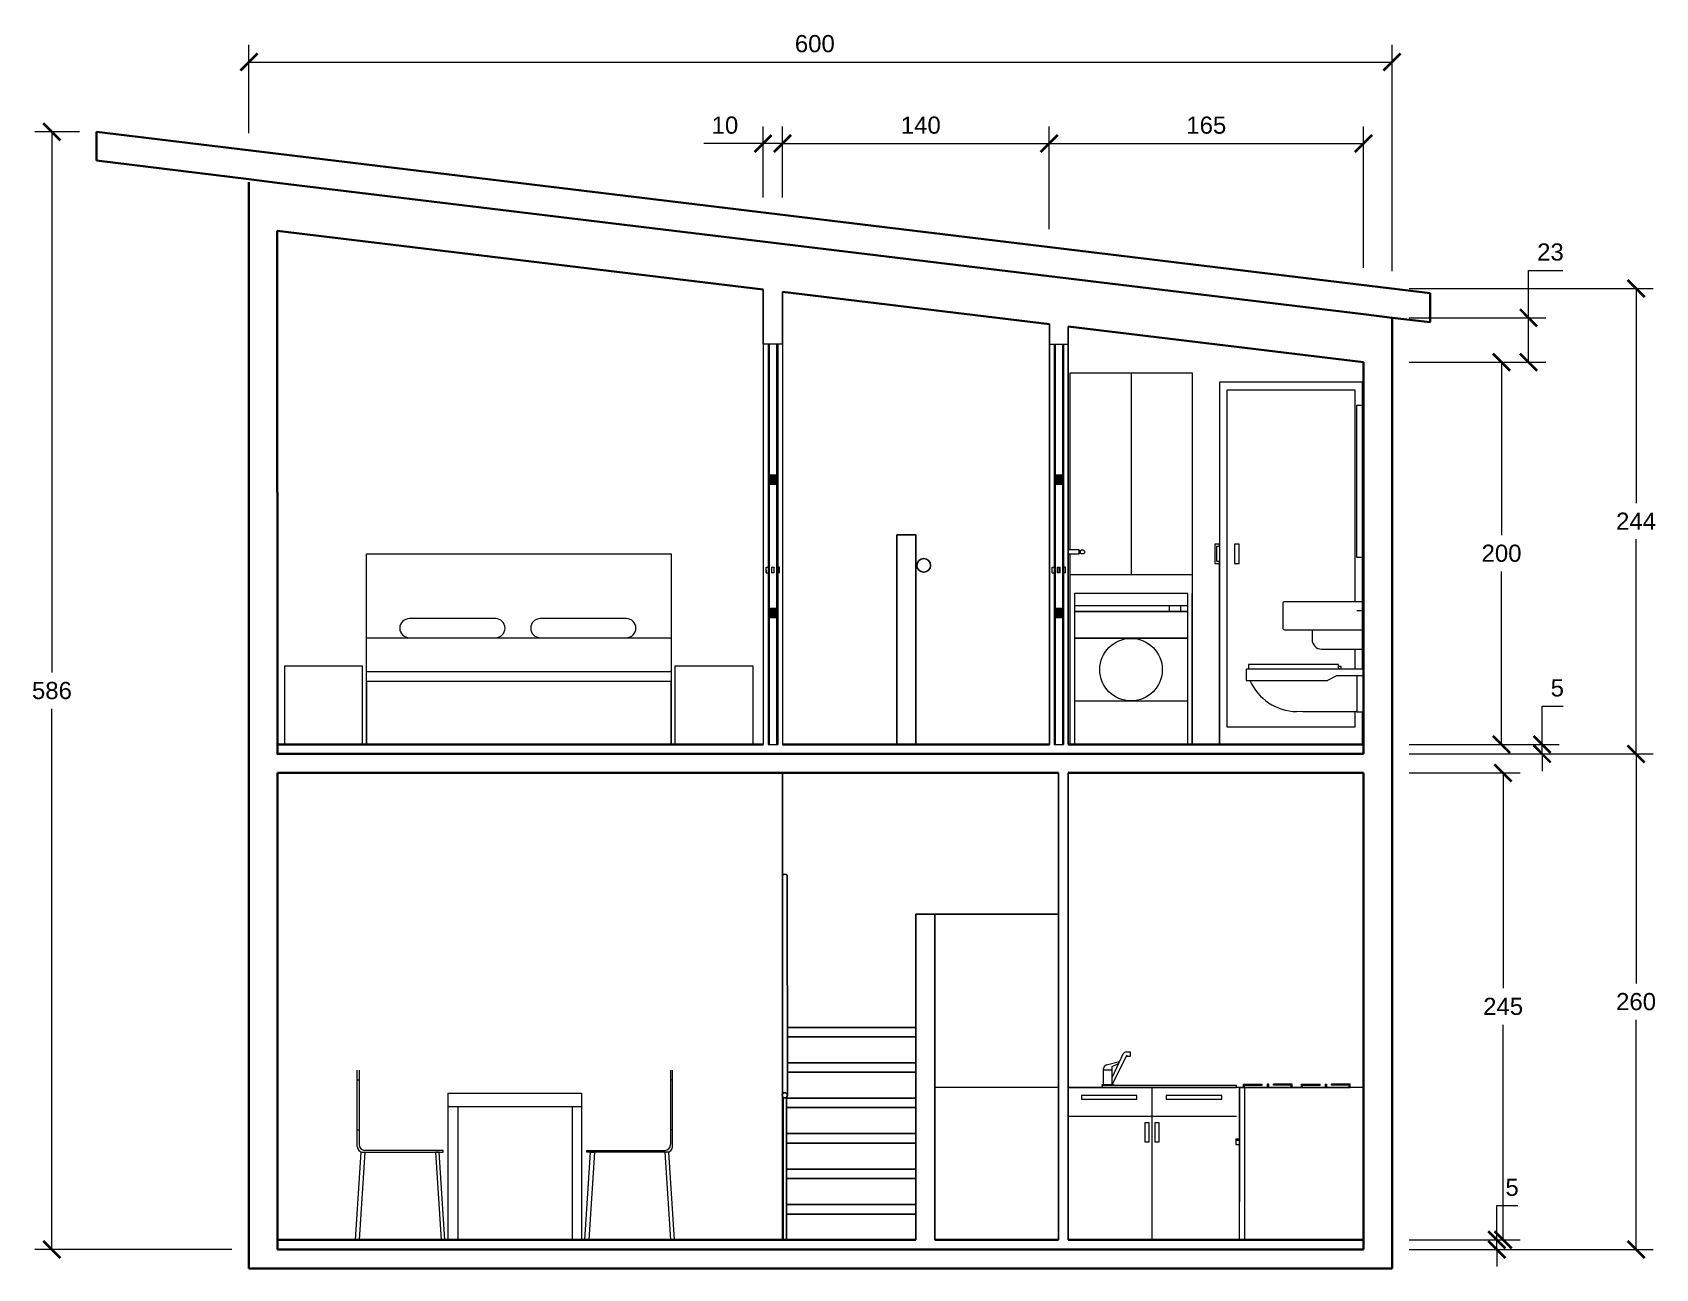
# Model space of a CAD drawing. Header units: millimetres. Extents: x 2644 to 3496, y 1330 to 1978.
import ezdxf

# ---------------------------------------------------------------- set-up
doc = ezdxf.new("R2010")
doc.units = ezdxf.units.MM
for name, color, linetype, lineweight in [('A-DOOR-FULL', 1, 'Continuous', 18), ('A-FLOR-LEVL', 3, 'Continuous', 35), ('A-FLOR-STRS', 1, 'Continuous', 25), ('A-FURN', 2, 'Continuous', 18), ('A-WALL-FULL', 3, 'Continuous', 35), ('A-WALL-FULL-EXTR', 3, 'Continuous', 35), ('A-WALL-FULL-INTR', 1, 'Continuous', 25), ('QUOTE', 5, 'Continuous', 13)]:
    doc.layers.add(name, color=color, linetype=linetype, lineweight=lineweight)
doc.styles.get("Standard").update_dxf_attribs({"font": 'arial.ttf'})
doc.dimstyles.new('ISO-25', dxfattribs={"dimtxt": 2.5, "dimasz": 2.5, "dimexe": 1.25, "dimexo": 0.625, "dimtad": 1, "dimtxsty": 'Standard', "dimcen": 2.5, "dimadec": 0, "dimazin": 0, "dimtfac": 1, "dimtmove": 0, "dimatfit": 3, "dimfxl": 1, "dimarcsym": 0})

# ---------------------------------------------------------------- blocks, each defined once
blk = doc.blocks.new('_ArchTick')
at = {"color": 0, "linetype": 'ByBlock', "const_width": 0.15}
blk.add_lwpolyline([(-0.5, -0.5), (0.5, 0.5)], dxfattribs=at)
blk = doc.blocks.new('*D2')
at = {"layer": 'Defpoints', "color": 0, "transparency": 16777216}
for p in [(3357.68, 1962.61), (2757.68, 1916.32), (3357.68, 1843.8)]:
    blk.add_point(p, dxfattribs=at)
at = {"layer": 'QUOTE', "color": 0, "transparency": 16777216}
for p, q in [((2757.68, 1925.32), (2757.68, 1971.61)), ((3357.68, 1852.8), (3357.68, 1971.61)), ((2757.68, 1962.61), (3357.68, 1962.61))]:
    blk.add_line(p, q, dxfattribs=at)
at = {"layer": 'QUOTE', "color": 0, "transparency": 16777216, "xscale": 9, "yscale": 9, "zscale": 9, "rotation": 180}
blk.add_blockref('_ArchTick', (2757.68, 1962.61), dxfattribs=at)
at = {"layer": 'QUOTE', "color": 0, "transparency": 16777216, "xscale": 9, "yscale": 9, "zscale": 9}
blk.add_blockref('_ArchTick', (3357.68, 1962.61), dxfattribs=at)
at = {"layer": 'QUOTE', "color": 0, "transparency": 16777216, "insert": (3054.71, 1972.2), "char_height": 9, "attachment_point": 5}
blk.add_mtext('600', dxfattribs=at)
blk = doc.blocks.new('*D3')
at = {"layer": 'Defpoints', "color": 0, "transparency": 16777216}
for p in [(3177.68, 1919.84), (3177.68, 1899.57), (3037.68, 1882.48)]:
    blk.add_point(p, dxfattribs=at)
at = {"layer": 'QUOTE', "color": 0, "transparency": 16777216}
for p, q in [((3037.68, 1891.48), (3037.68, 1928.84)), ((3177.68, 1908.57), (3177.68, 1928.84)), ((3037.68, 1919.84), (3177.68, 1919.84))]:
    blk.add_line(p, q, dxfattribs=at)
at = {"layer": 'QUOTE', "color": 0, "transparency": 16777216, "xscale": 9, "yscale": 9, "zscale": 9, "rotation": 180}
blk.add_blockref('_ArchTick', (3037.68, 1919.84), dxfattribs=at)
at = {"layer": 'QUOTE', "color": 0, "transparency": 16777216, "xscale": 9, "yscale": 9, "zscale": 9}
blk.add_blockref('_ArchTick', (3177.68, 1919.84), dxfattribs=at)
at = {"layer": 'QUOTE', "color": 0, "transparency": 16777216, "insert": (3110.33, 1929.43), "char_height": 9, "attachment_point": 5}
blk.add_mtext('140', dxfattribs=at)
blk = doc.blocks.new('*D4')
at = {"layer": 'Defpoints', "color": 0, "transparency": 16777216}
for p in [(3342.68, 1919.84), (3177.68, 1865.9), (3342.68, 1845.61)]:
    blk.add_point(p, dxfattribs=at)
at = {"layer": 'QUOTE', "color": 0, "transparency": 16777216}
for p, q in [((3177.68, 1874.9), (3177.68, 1928.84)), ((3342.68, 1854.61), (3342.68, 1928.84)), ((3177.68, 1919.84), (3342.68, 1919.84))]:
    blk.add_line(p, q, dxfattribs=at)
at = {"layer": 'QUOTE', "color": 0, "transparency": 16777216, "xscale": 9, "yscale": 9, "zscale": 9, "rotation": 180}
blk.add_blockref('_ArchTick', (3177.68, 1919.84), dxfattribs=at)
at = {"layer": 'QUOTE', "color": 0, "transparency": 16777216, "xscale": 9, "yscale": 9, "zscale": 9}
blk.add_blockref('_ArchTick', (3342.68, 1919.84), dxfattribs=at)
at = {"layer": 'QUOTE', "color": 0, "transparency": 16777216, "insert": (3260.18, 1929.43), "char_height": 9, "attachment_point": 5}
blk.add_mtext('165', dxfattribs=at)
blk = doc.blocks.new('*D11')
at = {"layer": 'Defpoints', "color": 0, "transparency": 16777216}
for p in [(3357.68, 1344.57), (3357.68, 1339.57), (3412.72, 1344.57)]:
    blk.add_point(p, dxfattribs=at)
at = {"layer": 'QUOTE', "color": 0, "transparency": 16777216}
for p, q in [((3412.72, 1344.57), (3412.72, 1362.57)), ((3412.72, 1362.57), (3423.69, 1362.57)), ((3366.68, 1344.57), (3421.72, 1344.57)), ((3366.68, 1339.57), (3421.72, 1339.57)), ((3412.72, 1339.57), (3412.72, 1344.57)), ((3412.72, 1339.57), (3412.72, 1330.57))]:
    blk.add_line(p, q, dxfattribs=at)
at = {"layer": 'QUOTE', "color": 0, "transparency": 16777216, "xscale": 9, "yscale": 9, "zscale": 9}
for p, rotation in [((3412.72, 1344.57), 270), ((3412.72, 1339.57), 90)]:
    blk.add_blockref('_ArchTick', p, dxfattribs=dict(at, rotation=rotation))
at = {"layer": 'QUOTE', "color": 0, "transparency": 16777216, "insert": (3420.7, 1372.14), "char_height": 9, "attachment_point": 5}
blk.add_mtext('5', dxfattribs=at)
blk = doc.blocks.new('*D12')
at = {"layer": 'Defpoints', "color": 0, "transparency": 16777216}
for p in [(3357.68, 1589.57), (3416, 1589.57), (3357.68, 1344.57)]:
    blk.add_point(p, dxfattribs=at)
at = {"layer": 'QUOTE', "color": 0, "transparency": 16777216}
for p, q in [((3366.68, 1589.57), (3425, 1589.57)), ((3416, 1589.57), (3416, 1476.66)), ((3416, 1344.57), (3416, 1457.47)), ((3366.68, 1344.57), (3425, 1344.57))]:
    blk.add_line(p, q, dxfattribs=at)
at = {"layer": 'QUOTE', "color": 0, "transparency": 16777216, "xscale": 9, "yscale": 9, "zscale": 9}
for p, rotation in [((3416, 1589.57), 90), ((3416, 1344.57), 270)]:
    blk.add_blockref('_ArchTick', p, dxfattribs=dict(at, rotation=rotation))
at = {"layer": 'QUOTE', "color": 0, "transparency": 16777216, "insert": (3416, 1467.07), "char_height": 9, "attachment_point": 5}
blk.add_mtext('245', dxfattribs=at)
blk = doc.blocks.new('*D13')
at = {"layer": 'Defpoints', "color": 0, "transparency": 16777216}
for p in [(3357.68, 1604.57), (3436.46, 1604.57), (3357.68, 1599.57)]:
    blk.add_point(p, dxfattribs=at)
at = {"layer": 'QUOTE', "color": 0, "transparency": 16777216}
for p, q in [((3436.46, 1604.57), (3436.46, 1624.59)), ((3436.46, 1624.59), (3447.43, 1624.59)), ((3366.68, 1604.57), (3445.46, 1604.57)), ((3436.46, 1599.57), (3436.46, 1604.57)), ((3366.68, 1599.57), (3445.46, 1599.57)), ((3436.46, 1599.57), (3436.46, 1590.57))]:
    blk.add_line(p, q, dxfattribs=at)
at = {"layer": 'QUOTE', "color": 0, "transparency": 16777216, "xscale": 9, "yscale": 9, "zscale": 9}
for p, rotation in [((3436.46, 1604.57), 270), ((3436.46, 1599.57), 90)]:
    blk.add_blockref('_ArchTick', p, dxfattribs=dict(at, rotation=rotation))
at = {"layer": 'QUOTE', "color": 0, "transparency": 16777216, "insert": (3444.44, 1634.17), "char_height": 9, "attachment_point": 5}
blk.add_mtext('5', dxfattribs=at)
blk = doc.blocks.new('*D14')
at = {"layer": 'Defpoints', "color": 0, "transparency": 16777216}
for p in [(3357.68, 1805.07), (3415.16, 1805.07), (3357.68, 1604.57)]:
    blk.add_point(p, dxfattribs=at)
at = {"layer": 'QUOTE', "color": 0, "transparency": 16777216}
for p, q in [((3366.68, 1805.07), (3424.16, 1805.07)), ((3415.16, 1805.07), (3415.16, 1714.41)), ((3415.16, 1604.57), (3415.16, 1695.22)), ((3366.68, 1604.57), (3424.16, 1604.57))]:
    blk.add_line(p, q, dxfattribs=at)
at = {"layer": 'QUOTE', "color": 0, "transparency": 16777216, "xscale": 9, "yscale": 9, "zscale": 9}
for p, rotation in [((3415.16, 1805.07), 90), ((3415.16, 1604.57), 270)]:
    blk.add_blockref('_ArchTick', p, dxfattribs=dict(at, rotation=rotation))
at = {"layer": 'QUOTE', "color": 0, "transparency": 16777216, "insert": (3415.16, 1704.82), "char_height": 9, "attachment_point": 5}
blk.add_mtext('200', dxfattribs=at)
blk = doc.blocks.new('*D15')
at = {"layer": 'Defpoints', "color": 0, "transparency": 16777216}
for p in [(3357.68, 1828.45), (3429.33, 1828.45), (3357.68, 1805.07)]:
    blk.add_point(p, dxfattribs=at)
at = {"layer": 'QUOTE', "color": 0, "transparency": 16777216}
for p, q in [((3429.33, 1828.45), (3429.33, 1853.27)), ((3429.33, 1853.27), (3447.38, 1853.27)), ((3366.68, 1828.45), (3438.33, 1828.45)), ((3429.33, 1805.07), (3429.33, 1828.45)), ((3366.68, 1805.07), (3438.33, 1805.07))]:
    blk.add_line(p, q, dxfattribs=at)
at = {"layer": 'QUOTE', "color": 0, "transparency": 16777216, "xscale": 9, "yscale": 9, "zscale": 9}
for p, rotation in [((3429.33, 1828.45), 90), ((3429.33, 1805.07), 270)]:
    blk.add_blockref('_ArchTick', p, dxfattribs=dict(at, rotation=rotation))
at = {"layer": 'QUOTE', "color": 0, "transparency": 16777216, "insert": (3440.85, 1862.87), "char_height": 9, "attachment_point": 5}
blk.add_mtext('23', dxfattribs=at)
blk = doc.blocks.new('*D16')
at = {"layer": 'Defpoints', "color": 0, "transparency": 16777216}
for p in [(3027.53, 1919.84), (3027.53, 1882.48), (3037.68, 1882.48)]:
    blk.add_point(p, dxfattribs=at)
at = {"layer": 'QUOTE', "color": 0, "transparency": 16777216}
for p, q in [((3027.53, 1891.48), (3027.53, 1928.84)), ((3037.68, 1891.48), (3037.68, 1928.84)), ((3027.53, 1919.84), (2996.52, 1919.84)), ((3037.68, 1919.84), (3027.53, 1919.84))]:
    blk.add_line(p, q, dxfattribs=at)
at = {"layer": 'QUOTE', "color": 0, "transparency": 16777216, "xscale": 9, "yscale": 9, "zscale": 9, "rotation": 180}
blk.add_blockref('_ArchTick', (3027.53, 1919.84), dxfattribs=at)
at = {"layer": 'QUOTE', "color": 0, "transparency": 16777216, "xscale": 9, "yscale": 9, "zscale": 9}
blk.add_blockref('_ArchTick', (3037.68, 1919.84), dxfattribs=at)
at = {"layer": 'QUOTE', "color": 0, "transparency": 16777216, "insert": (3007.53, 1929.43), "char_height": 9, "attachment_point": 5}
blk.add_mtext('10', dxfattribs=at)
blk = doc.blocks.new('*D17')
at = {"layer": 'Defpoints', "color": 0, "transparency": 16777216}
for p in [(2677.68, 1925.99), (2654.27, 1339.57), (2757.68, 1339.57)]:
    blk.add_point(p, dxfattribs=at)
at = {"layer": 'QUOTE', "color": 0, "transparency": 16777216}
for p, q in [((2668.68, 1925.99), (2645.27, 1925.99)), ((2654.27, 1925.99), (2654.27, 1642.37)), ((2654.27, 1339.57), (2654.27, 1623.18)), ((2748.68, 1339.57), (2645.27, 1339.57))]:
    blk.add_line(p, q, dxfattribs=at)
at = {"layer": 'QUOTE', "color": 0, "transparency": 16777216, "xscale": 9, "yscale": 9, "zscale": 9}
for p, rotation in [((2654.27, 1925.99), 90), ((2654.27, 1339.57), 270)]:
    blk.add_blockref('_ArchTick', p, dxfattribs=dict(at, rotation=rotation))
at = {"layer": 'QUOTE', "color": 0, "transparency": 16777216, "insert": (2654.27, 1632.78), "char_height": 9, "attachment_point": 5}
blk.add_mtext('586', dxfattribs=at)
blk = doc.blocks.new('*D18')
at = {"layer": 'Defpoints', "color": 0, "transparency": 16777216}
for p in [(3357.68, 1599.57), (3485.78, 1599.57), (3357.68, 1339.57)]:
    blk.add_point(p, dxfattribs=at)
at = {"layer": 'QUOTE', "color": 0, "transparency": 16777216}
for p, q in [((3366.68, 1599.57), (3494.78, 1599.57)), ((3485.78, 1599.57), (3485.78, 1479.16)), ((3485.78, 1339.57), (3485.78, 1459.97)), ((3366.68, 1339.57), (3494.78, 1339.57))]:
    blk.add_line(p, q, dxfattribs=at)
at = {"layer": 'QUOTE', "color": 0, "transparency": 16777216, "xscale": 9, "yscale": 9, "zscale": 9}
for p, rotation in [((3485.78, 1599.57), 90), ((3485.78, 1339.57), 270)]:
    blk.add_blockref('_ArchTick', p, dxfattribs=dict(at, rotation=rotation))
at = {"layer": 'QUOTE', "color": 0, "transparency": 16777216, "insert": (3485.78, 1469.57), "char_height": 9, "attachment_point": 5}
blk.add_mtext('260', dxfattribs=at)
blk = doc.blocks.new('*D19')
at = {"layer": 'Defpoints', "color": 0, "transparency": 16777216}
for p in [(3357.68, 1843.8), (3357.68, 1599.57), (3485.78, 1599.57)]:
    blk.add_point(p, dxfattribs=at)
at = {"layer": 'QUOTE', "color": 0, "transparency": 16777216}
for p, q in [((3366.68, 1843.8), (3494.78, 1843.8)), ((3485.78, 1843.8), (3485.78, 1731.2)), ((3485.78, 1599.57), (3485.78, 1712.17)), ((3366.68, 1599.57), (3494.78, 1599.57))]:
    blk.add_line(p, q, dxfattribs=at)
at = {"layer": 'QUOTE', "color": 0, "transparency": 16777216, "xscale": 9, "yscale": 9, "zscale": 9}
for p, rotation in [((3485.78, 1843.8), 90), ((3485.78, 1599.57), 270)]:
    blk.add_blockref('_ArchTick', p, dxfattribs=dict(at, rotation=rotation))
at = {"layer": 'QUOTE', "color": 0, "transparency": 16777216, "insert": (3485.78, 1721.68), "char_height": 9, "attachment_point": 5}
blk.add_mtext('244', dxfattribs=at)

msp = doc.modelspace()

# ---------------------------------------------------------------- hatches: boundary and pattern name
at = {"layer": 'A-DOOR-FULL'}
for points in [[(3034.62, 1746.07), (3030.82, 1746.07), (3030.82, 1741.07), (3034.62, 1741.07)], [(3184.67, 1746.07), (3180.87, 1746.07), (3180.87, 1741.07), (3184.67, 1741.07)], [(3034.62, 1676.07), (3030.82, 1676.07), (3030.82, 1671.07), (3034.62, 1671.07)], [(3184.67, 1676.07), (3180.87, 1676.07), (3180.87, 1671.07), (3184.67, 1671.07)]]:
    msp.add_hatch(color=256, dxfattribs=at).paths.add_polyline_path(points)

# ---------------------------------------------------------------- linework, layer by layer
for p, q in [((3187.68, 1706.57), (3187.68, 1704.57)), ((3187.68, 1705.57), (3187.68, 1704.57)), ((3342.18, 1679.57), (3342.18, 1702.57)), ((3342.68, 1599.57), (3342.68, 1659.57)), ((3267.18, 1604.57), (3271.18, 1604.57)), ((3027.68, 1599.57), (3037.68, 1599.57)), ((3267.18, 1599.57), (3342.18, 1599.57)), ((3187.68, 1424.57), (3187.68, 1344.57)), ((3037.68, 1419.94), (3037.68, 1420)), ((3037.68, 1395.37), (3037.68, 1400.37)), ((3187.68, 1404.57), (3187.68, 1389.57)), ((3037.68, 1376.77), (3037.68, 1381.77)), ((3037.68, 1358.17), (3037.68, 1363.17)), ((3107.68, 1359.57), (3107.68, 1359.57, 15)), ((3357.68, 1339.57), (3357.68, 1339.57))]:
    msp.add_line(p, q)
for p, q in [((3037.68, 1814.57), (3027.68, 1814.57)), ((3027.68, 1814.57), (3027.68, 1604.57)), ((3030.22, 1814.57), (3030.22, 1604.57)), ((3030.82, 1814.57), (3030.82, 1604.57)), ((3034.62, 1814.57), (3034.62, 1604.57)), ((3035.22, 1814.57), (3035.22, 1604.57)), ((3037.68, 1814.57), (3037.68, 1604.57)), ((3177.68, 1814.57), (3187.68, 1814.55)), ((3180.28, 1814.56), (3180.27, 1604.57)), ((3180.87, 1814.56), (3180.87, 1604.57)), ((3184.67, 1814.56), (3184.67, 1604.57)), ((3185.27, 1814.56), (3185.27, 1604.57)), ((3030.82, 1746.07), (3034.62, 1746.07)), ((3030.82, 1741.07), (3034.62, 1741.07)), ((3180.87, 1746.07), (3184.67, 1746.07)), ((3180.87, 1741.07), (3184.67, 1741.07)), ((3030.22, 1707.65), (3030.22, 1699.48)), ((3035.22, 1707.65), (3035.22, 1699.48)), ((3029.22, 1696.07), (3029.22, 1694.57)), ((3029.22, 1694.57), (3030.22, 1694.57)), ((3036.22, 1694.57), (3035.22, 1694.57)), ((3179.27, 1694.57), (3180.28, 1694.57)), ((3186.27, 1694.57), (3185.27, 1694.57)), ((3030.82, 1676.07), (3034.62, 1676.07)), ((3030.82, 1671.07), (3034.62, 1671.07)), ((3180.87, 1676.07), (3184.67, 1676.07)), ((3180.87, 1671.07), (3184.67, 1671.07)), ((3030.22, 1604.57), (3035.22, 1604.57)), ((3180.27, 1604.57), (3185.27, 1604.57))]:
    msp.add_line(p, q, dxfattribs=at)
for points in [[(3029.22, 1694.57), (3029.22, 1697.57), (3030.22, 1697.57)], [(3036.22, 1694.57), (3036.22, 1697.57), (3035.22, 1697.57)], [(3179.27, 1694.57), (3179.27, 1697.57), (3180.27, 1697.57)], [(3186.27, 1694.57), (3186.27, 1697.57), (3185.27, 1697.57)]]:
    msp.add_lwpolyline(points, dxfattribs=at)
for points in [[(3032.18, 1697.57), (3033.18, 1697.57), (3033.18, 1694.57), (3032.18, 1694.57)], [(3182.02, 1697.57), (3183.02, 1697.57), (3183.02, 1694.57), (3182.02, 1694.57)], [(3182.24, 1697.57), (3183.24, 1697.57), (3183.24, 1694.57), (3182.24, 1694.57)]]:
    msp.add_lwpolyline(points, close=True, dxfattribs=at)
at = {"layer": 'A-FLOR-LEVL'}
for p, q in [((2772.68, 1604.57), (3027.68, 1604.57)), ((3037.68, 1604.57), (3177.82, 1604.57)), ((3187.68, 1604.57), (3342.68, 1604.57)), ((2772.35, 1599.57), (3342.68, 1599.57)), ((3357.68, 1559.57), (3357.68, 1599.57)), ((2772.68, 1589.57), (3182.68, 1589.57)), ((3187.68, 1589.57), (3342.68, 1589.57)), ((2757.68, 1329.57), (2757.68, 1339.57)), ((2772.68, 1344.57), (3107.68, 1344.57)), ((2772.68, 1339.57), (3342.68, 1339.57)), ((3117.68, 1344.57), (3182.68, 1344.57)), ((3187.68, 1344.57), (3342.68, 1344.57)), ((3357.68, 1339.57), (3357.68, 1329.57)), ((3357.68, 1329.57), (2757.68, 1329.57))]:
    msp.add_line(p, q, dxfattribs=at)
at = {"layer": 'A-FLOR-STRS'}
for p, q in [((3108.4, 1699.27), (3107.68, 1699.27)), ((3108.56, 1697.21), (3107.68, 1697.21)), ((3107.68, 1604.57), (3107.68, 1694.57)), ((3037.68, 1535.97), (3037.68, 1420.9)), ((3040.24, 1535.97), (3040.3, 1420.45)), ((3107.67, 1455.97), (3040.24, 1455.97)), ((3107.67, 1451.17), (3040.24, 1451.17)), ((3040.24, 1437.57), (3107.67, 1437.57)), ((3107.68, 1432.57), (3040.24, 1432.57)), ((3039.77, 1418.97), (3107.68, 1418.97)), ((3039.77, 1400.37), (3107.68, 1400.37)), ((3107.68, 1395.37), (3039.77, 1395.37)), ((3039.77, 1381.77), (3107.68, 1381.77)), ((3107.68, 1376.77), (3039.77, 1376.77)), ((3039.77, 1363.17), (3107.68, 1363.17)), ((3107.68, 1358.17), (3039.77, 1358.17))]:
    msp.add_line(p, q, dxfattribs=at)
msp.add_lwpolyline([(3097.68, 1714.57), (3097.68, 1604.57), (3107.68, 1604.57), (3107.68, 1714.57)], close=True, dxfattribs=at)
for centre, radius in [((3111.91, 1698.52), 3.6), ((3038.95, 1420.45), 1.35)]:
    msp.add_circle(centre, radius, dxfattribs=at)
msp.add_arc((3038.96, 1534.29), 2.11, 52.58518, 127.41482, dxfattribs=at)
at = {"layer": 'A-FURN'}
for p, q in [((3220.74, 1799.57), (3220.74, 1693.73)), ((3267.18, 1789.57), (3267.18, 1785.57)), ((2819.3, 1604.57), (2819.3, 1704.57)), ((2819.3, 1704.57), (2979.3, 1704.57)), ((2979.3, 1704.57), (2979.3, 1604.57)), ((3193.45, 1706.57), (3187.68, 1706.57)), ((3187.68, 1704.57), (3193.45, 1704.57)), ((3193.45, 1704.57), (3193.45, 1706.57)), ((3193.45, 1706.37), (3194.28, 1706.22)), ((3193.45, 1704.71), (3194.35, 1704.87)), ((3267.18, 1604.57), (3267.18, 1699.57)), ((3188.74, 1693.73), (3252.74, 1693.73)), ((3252.72, 1604.57), (3252.72, 1683.73)), ((3250.54, 1674.27), (3190.94, 1674.27)), ((3250.54, 1674.27), (3250.54, 1677.27)), ((3342.18, 1674.57), (3339.15, 1674.57)), ((3342.18, 1664.57), (3315.71, 1664.57)), ((3315.71, 1664.57), (3315.71, 1659.57)), ((3190.94, 1660.27), (3250.54, 1660.27)), ((3320.71, 1654.57), (3342.18, 1654.57)), ((3329.65, 1646.46), (3282.29, 1646.46)), ((3282.29, 1646.46), (3282.29, 1644.09)), ((3329.65, 1644.09), (3329.65, 1646.46)), ((3330.98, 1645.39), (3329.65, 1645.39)), ((3330.98, 1644.09), (3330.98, 1645.39)), ((3330.98, 1644.09), (3330.98, 1645.09)), ((3342.68, 1644.09), (3281.1, 1644.09)), ((3281.1, 1644.09), (3281.1, 1638.17)), ((3281.1, 1638.17), (3283.06, 1638.17)), ((3283.06, 1638.17), (3323.73, 1638.17)), ((3328.47, 1640.54), (3323.73, 1638.17)), ((3342.68, 1640.54), (3328.47, 1640.54)), ((3339.13, 1640.54), (3339.13, 1621.57)), ((3303.15, 1622.22), (3303.15, 1622.22)), ((3310.79, 1621.57), (3307.59, 1621.77)), ((3339.13, 1621.57), (3310.79, 1621.57)), ((3339.13, 1621.57), (3342.68, 1621.57)), ((3210.77, 1426.07), (3218.6, 1441.73)), ((3216.42, 1441.98), (3214.15, 1437.16)), ((3220.31, 1443.13), (3218.23, 1443.13)), ((3218.24, 1441.01), (3220.41, 1441.01)), ((3220.41, 1441.01), (3220.41, 1443.03)), ((2814.56, 1393.57), (2814.56, 1433.57)), ((2815.56, 1433.57), (2815.56, 1394.57)), ((2979.04, 1433.57), (2979.04, 1394.57)), ((2980.04, 1393.57), (2980.04, 1433.57)), ((3206.27, 1430.07), (3206.27, 1434.51)), ((3206.27, 1433.85), (3210.18, 1433.85)), ((3207.78, 1436.45), (3214.63, 1438.16)), ((3210.77, 1433.85), (3210.18, 1433.85)), ((3210.77, 1435.56), (3214.15, 1437.16)), ((3214.15, 1437.16), (3210.77, 1429.96)), ((3210.77, 1433.85), (3210.77, 1435.56)), ((3210.77, 1426.07), (3210.77, 1433.85)), ((2814.56, 1428.57), (2815.56, 1428.57)), ((2980.04, 1428.57), (2979.04, 1428.57)), ((3182.68, 1424.57), (3117.68, 1424.57)), ((3342.68, 1424.57), (3187.68, 1424.57)), ((3187.68, 1424.57), (3231.68, 1424.57)), ((3205.58, 1425.57), (3205.58, 1426.07)), ((3205.58, 1426.07), (3211.47, 1426.07)), ((3276.05, 1425.57), (3205.58, 1425.57)), ((3205.58, 1425.57), (3205.58, 1424.57)), ((3205.58, 1424.57), (3276.05, 1424.57)), ((3206.27, 1426.07), (3206.27, 1430.07)), ((3211.47, 1426.07), (3210.77, 1426.07)), ((3211.47, 1426.07), (3211.47, 1425.57)), ((3231.68, 1424.57), (3231.68, 1344.57)), ((3276.05, 1424.57), (3276.05, 1425.57)), ((3277.68, 1424.57), (3277.68, 1364.57)), ((3277.68, 1344.57), (3277.68, 1424.57)), ((3277.68, 1424.57), (3280.18, 1424.57)), ((3277.68, 1424.57), (3277.68, 1397.67)), ((3279.68, 1424.57), (3279.68, 1426.36)), ((3279.68, 1426.36), (3289.46, 1426.36)), ((3279.68, 1424.57), (3335.68, 1424.57)), ((3280.18, 1424.57), (3280.18, 1344.57)), ((3280.28, 1424.57), (3280.28, 1425.76)), ((3280.28, 1425.76), (3289.46, 1425.76)), ((3289.46, 1425.76), (3289.46, 1426.36)), ((3290.18, 1424.57), (3290.43, 1424.57)), ((3290.68, 1424.57), (3290.18, 1424.57)), ((3292.81, 1426.36), (3292.21, 1426.36)), ((3292.21, 1426.36), (3292.21, 1424.57)), ((3292.81, 1426.36), (3292.81, 1424.57)), ((3305.33, 1426.36), (3295.55, 1426.36)), ((3295.55, 1425.76), (3295.55, 1426.36)), ((3304.74, 1425.76), (3295.55, 1425.76)), ((3304.74, 1424.57), (3304.74, 1425.76)), ((3305.33, 1424.57), (3305.33, 1426.36)), ((3310.11, 1424.57), (3310.11, 1426.36)), ((3310.11, 1426.36), (3319.89, 1426.36)), ((3310.7, 1424.57), (3310.7, 1425.76)), ((3310.7, 1425.76), (3319.89, 1425.76)), ((3319.89, 1425.76), (3319.89, 1426.36)), ((3322.64, 1426.36), (3323.23, 1426.36)), ((3322.64, 1426.36), (3322.64, 1424.57)), ((3323.23, 1426.36), (3323.23, 1424.57)), ((3335.76, 1426.36), (3325.98, 1426.36)), ((3325.98, 1425.76), (3325.98, 1426.36)), ((3335.16, 1425.76), (3325.98, 1425.76)), ((3335.16, 1424.57), (3335.16, 1425.76)), ((3335.76, 1424.57), (3335.76, 1426.36)), ((2862.3, 1344.57), (2862.3, 1421.57)), ((2862.3, 1421.57), (2932.3, 1421.57)), ((2862.3, 1414.57), (2932.3, 1414.57)), ((2867.3, 1414.57), (2867.3, 1344.57)), ((2927.3, 1414.57), (2927.3, 1344.57)), ((2932.3, 1421.57), (2932.3, 1344.57)), ((3187.68, 1409.57), (3276.05, 1409.57)), ((2814.56, 1402.26), (2815.56, 1402.26)), ((2980.04, 1402.26), (2979.04, 1402.26)), ((3275.68, 1397.67), (3275.68, 1394.67)), ((3275.68, 1397.67), (3277.68, 1397.67)), ((3277.68, 1397.67), (3277.67, 1396.67)), ((2813.56, 1344.57), (2816.56, 1390.57)), ((2818.56, 1390.57), (2815.56, 1344.57)), ((2816.56, 1390.57), (2818.56, 1390.57)), ((2817.56, 1390.57), (2859.56, 1390.57)), ((2859.56, 1391.57), (2818.56, 1391.57)), ((2857.56, 1390.57), (2855.56, 1390.57)), ((2855.56, 1390.57), (2858.56, 1344.57)), ((2860.56, 1344.57), (2857.56, 1390.57)), ((2859.56, 1390.57), (2859.56, 1391.57)), ((2934.04, 1344.57), (2937.04, 1390.57)), ((2935.04, 1390.57), (2935.04, 1391.57)), ((2935.04, 1391.57), (2976.04, 1391.57)), ((2977.04, 1390.57), (2935.04, 1390.57)), ((2939.04, 1390.57), (2936.04, 1344.57)), ((2937.04, 1390.57), (2939.04, 1390.57)), ((2978.04, 1390.57), (2976.04, 1390.57)), ((2976.04, 1390.57), (2979.04, 1344.57)), ((2981.04, 1344.57), (2978.04, 1390.57)), ((3277.67, 1396.67), (3275.68, 1396.67)), ((3275.68, 1394.67), (3277.68, 1394.67)), ((3277.68, 1364.57), (3277.68, 1374.57))]:
    msp.add_line(p, q, dxfattribs=at)
for points in [[(3188.74, 1706.57), (3188.74, 1799.57), (3252.74, 1799.57), (3252.74, 1604.57)], [(3342.18, 1644.09), (3342.18, 1794.57), (3300.5, 1794.57), (3267.18, 1794.57), (3267.18, 1604.57), (3342.18, 1604.57), (3342.18, 1621.57)], [(3338.18, 1621.57), (3338.18, 1613.57), (3271.18, 1613.57), (3271.18, 1790.57), (3338.18, 1790.57), (3338.18, 1679.57)], [(3188.74, 1604.57), (3188.74, 1704.57)], [(3265.76, 1700.57), (3265.76, 1708.57), (3267.18, 1708.57), (3267.18, 1709.57), (3264.68, 1709.57), (3264.68, 1699.57), (3267.18, 1699.57), (3267.18, 1700.57), (3265.76, 1700.57)], [(3250.54, 1604.57), (3250.54, 1683.73), (3190.94, 1683.73), (3190.94, 1604.57), (3252.72, 1604.57)], [(3250.54, 1677.27), (3190.94, 1677.27), (3190.94, 1674.27), (3250.54, 1674.27)], [(3338.18, 1654.57), (3338.18, 1644.09)]]:
    msp.add_lwpolyline(points, dxfattribs=at)
for points in [[(3342.18, 1782.57), (3342.18, 1702.57), (3339.15, 1702.57), (3339.15, 1782.57)], [(3277.42, 1699.57), (3277.42, 1709.57), (3274.92, 1709.57), (3274.92, 1699.57)], [(3246.89, 1677.27), (3240.66, 1677.27), (3240.66, 1674.27), (3246.89, 1674.27)], [(3190.94, 1627.45), (3250.54, 1627.45), (3250.54, 1660.27), (3190.94, 1660.27)], [(2776.3, 1604.57), (2817.3, 1604.57), (2817.3, 1645.57), (2776.3, 1645.57)], [(3022.3, 1604.57), (3022.3, 1645.57), (2981.3, 1645.57), (2981.3, 1604.57)], [(2979.3, 1637.57), (2819.3, 1637.57), (2819.3, 1604.57), (2979.3, 1604.57)], [(3223.74, 1420.4), (3194.65, 1420.4), (3194.65, 1418.39), (3223.74, 1418.39)], [(3268.27, 1420.4), (3239.18, 1420.4), (3239.18, 1418.39), (3268.27, 1418.39)], [(3230.24, 1406.01), (3227.93, 1406.01), (3227.85, 1396.01), (3230.24, 1396.01)], [(3235.54, 1406.01), (3233.23, 1406.01), (3233.15, 1396.01), (3235.54, 1396.01)]]:
    msp.add_lwpolyline(points, close=True, dxfattribs=at)
for points in [[(3342.18, 1664.57), (3301.5, 1664.57, -0.414214), (3300.5, 1665.57), (3300.5, 1678.57, -0.414214), (3301.5, 1679.57), (3342.18, 1679.57)], [(2841.87, 1660.57), (2887.1, 1660.57, 0.414214), (2892.1, 1665.57), (2892.1, 1665.57, 0.414214), (2887.1, 1670.57), (2841.87, 1670.57, 0.414214), (2836.87, 1665.57), (2836.87, 1665.57, 0.414214)], [(2955.8, 1670.57), (2910.57, 1670.57, 0.414214), (2905.57, 1665.57), (2905.57, 1665.57, 0.414214), (2910.57, 1660.57), (2955.8, 1660.57, 0.414214), (2960.8, 1665.57), (2960.8, 1665.57, 0.414214)], [(2978.3, 1642.57), (2820.3, 1642.57, -0.414214), (2819.3, 1643.57), (2819.3, 1659.57, -0.414214), (2820.3, 1660.57), (2978.3, 1660.57, -0.414214), (2979.3, 1659.57), (2979.3, 1643.57, -0.414214)]]:
    msp.add_lwpolyline(points, format="xyb", close=True, dxfattribs=at)
for centre, radius in [((3195.2, 1705.59), 1.12), ((3220.7, 1643.81), 16.41)]:
    msp.add_circle(centre, radius, dxfattribs=at)
for centre, radius, start, end in [((3320.71, 1659.57), 5, 180, 270), ((3308.16, 1649.16), 27.4, 203.64102, 268.81798), ((3218.23, 1441.13), 2, 90, 154.80668), ((3220.31, 1443.03), 0.1, 0, 90), ((3208.27, 1434.51), 2, 104.34591, 180), ((2817.56, 1393.57), 3, 180, 270), ((2818.56, 1394.57), 3, 180, 270), ((2976.04, 1394.57), 3, 270, 0), ((2977.04, 1393.57), 3, 270, 0)]:
    msp.add_arc(centre, radius, start, end, dxfattribs=at)
at = {"layer": 'A-WALL-FULL'}
for p, q in [((2677.68, 1925.99), (2677.68, 1910.88)), ((2757.68, 1901.18), (2772.43, 1899.27)), ((3342.68, 1830.27), (2772.43, 1899.27)), ((2772.45, 1874.07), (3027.68, 1843.18)), ((3037.68, 1841.97), (3177.82, 1825.01)), ((3377.68, 1841.38), (3377.68, 1826.03)), ((3187.68, 1823.82), (3342.68, 1805.07)), ((3342.68, 1830.27), (3357.68, 1828.45))]:
    msp.add_line(p, q, dxfattribs=at)
for points in [[(3377.68, 1841.38), (2677.68, 1925.99)], [(2757.68, 1901.18), (2677.68, 1910.88)], [(3377.68, 1826.03), (3357.68, 1828.45)]]:
    msp.add_lwpolyline(points, dxfattribs=at)
at = {"layer": 'A-WALL-FULL-EXTR'}
for p, q in [((2772.45, 1874.07), (2772.68, 1599.57)), ((3357.68, 1828.45), (3357.68, 1599.57)), ((3342.68, 1599.57), (3342.68, 1805.07)), ((2772.68, 1339.57), (2772.68, 1589.57))]:
    msp.add_line(p, q, dxfattribs=at)
for points in [[(2757.68, 1339.57), (2757.68, 1339.57), (2757.68, 1599.57), (2757.68, 1899.57)], [(3357.68, 1599.57), (3357.68, 1599.57), (3357.68, 1339.57), (3357.68, 1339.57)], [(3342.68, 1339.57), (3342.68, 1589.57)]]:
    msp.add_lwpolyline(points, dxfattribs=at)
at = {"layer": 'A-WALL-FULL-INTR'}
for p, q in [((3037.68, 1535.97), (3037.68, 1589.57)), ((3182.68, 1589.57), (3182.68, 1344.57)), ((3187.68, 1589.57), (3187.68, 1344.57)), ((3107.67, 1458.57), (3107.67, 1515.57)), ((3107.67, 1515.57), (3182.68, 1515.57)), ((3117.68, 1515.57), (3117.68, 1344.57)), ((3107.68, 1344.57), (3107.67, 1458.57)), ((3037.68, 1344.57), (3037.68, 1420)), ((3037.68, 1419.94), (3037.68, 1344.57)), ((3038.1, 1419.41), (3038.1, 1344.57)), ((3039.77, 1419.38), (3039.77, 1344.57)), ((3037.68, 1408.97), (3037.68, 1413.97)), ((3037.68, 1413.97), (3038.1, 1413.97)), ((3107.68, 1413.97), (3039.77, 1413.97)), ((3037.68, 1400.37), (3038.1, 1400.37)), ((3038.1, 1395.37), (3037.68, 1395.37)), ((3037.68, 1381.77), (3038.1, 1381.77)), ((3038.1, 1376.77), (3037.68, 1376.77)), ((3037.68, 1363.17), (3038.1, 1363.17)), ((3038.1, 1358.17), (3037.68, 1358.17))]:
    msp.add_line(p, q, dxfattribs=at)
for points in [[(3027.68, 1843.18), (3027.68, 1814.57)], [(3037.68, 1814.57), (3037.68, 1841.97)], [(3177.82, 1604.57), (3177.82, 1825.01)], [(3187.68, 1604.57), (3187.68, 1823.82)]]:
    msp.add_lwpolyline(points, dxfattribs=at)

# ---------------------------------------------------------------- dimensions: what is measured, and where the dimension line sits
at = {"layer": 'QUOTE'}
for base, p1, p2, picture, middle in [((3357.68, 1962.61), (2757.68, 1916.32), (3357.68, 1843.8), '*D2', (3054.71, 1962.61)), ((3177.68, 1919.84), (3037.68, 1882.48), (3177.68, 1899.57), '*D3', (3110.33, 1919.84)), ((3342.68, 1919.84), (3177.68, 1865.9), (3342.68, 1845.61), '*D4', (3260.18, 1919.84))]:
    dim = msp.add_linear_dim(base=base, p1=p1, p2=p2, dimstyle='ISO-25', override={"dimtxt": 9, "dimasz": 9, "dimexe": 9, "dimexo": 9, "dimgap": 5, "dimtih": 1, "dimdec": 0, "dimblk1": 'ArchTick', "dimblk2": 'ArchTick', "dimsah": 1, "dimlwd": 65535, "dimlwe": 65535}, dxfattribs=at)
    dim.commit()
    dim.dimension.update_dxf_attribs({"geometry": picture, "text_midpoint": middle, "dimtype": 160})
dim = msp.add_linear_dim(base=(3027.53, 1919.84), p1=(3037.68, 1882.48), p2=(3027.53, 1882.48), dimstyle='ISO-25', override={"dimtxt": 9, "dimasz": 9, "dimexe": 9, "dimexo": 9, "dimgap": 5, "dimdec": 0, "dimblk1": 'ArchTick', "dimblk2": 'ArchTick', "dimsah": 1, "dimlwd": 65535, "dimlwe": 65535}, dxfattribs=at)
dim.commit()
dim.dimension.update_dxf_attribs({"geometry": '*D16', "text_midpoint": (3007.53, 1929.43)})
for base, p1, p2, override, picture, middle, dimtype in [((2654.27, 1339.57), (2677.68, 1925.99), (2757.68, 1339.57), {"dimtxt": 9, "dimasz": 9, "dimexe": 9, "dimexo": 9, "dimgap": 5, "dimtih": 1, "dimdec": 0, "dimblk1": 'ArchTick', "dimblk2": 'ArchTick', "dimsah": 1, "dimlwd": 65535, "dimlwe": 65535}, '*D17', (2654.27, 1632.78), 160), ((3429.33, 1828.45), (3357.68, 1805.07), (3357.68, 1828.45), {"dimtxt": 9, "dimasz": 9, "dimexe": 9, "dimexo": 9, "dimgap": 5, "dimtoh": 1, "dimdec": 0, "dimblk1": 'ArchTick', "dimblk2": 'ArchTick', "dimsah": 1, "dimlwd": 65535, "dimlwe": 65535}, '*D15', (3440.85, 1853.27), 161), ((3436.46, 1604.57), (3357.68, 1599.57), (3357.68, 1604.57), {"dimtxt": 9, "dimasz": 9, "dimexe": 9, "dimexo": 9, "dimgap": 5, "dimtoh": 1, "dimdec": 0, "dimblk1": 'ArchTick', "dimblk2": 'ArchTick', "dimsah": 1, "dimlwd": 65535, "dimlwe": 65535}, '*D13', (3444.44, 1624.59), 160), ((3412.72, 1344.57), (3357.68, 1339.57), (3357.68, 1344.57), {"dimtxt": 9, "dimasz": 9, "dimexe": 9, "dimexo": 9, "dimgap": 5, "dimtoh": 1, "dimdec": 0, "dimblk1": 'ArchTick', "dimblk2": 'ArchTick', "dimsah": 1, "dimlwd": 65535, "dimlwe": 65535}, '*D11', (3420.7, 1362.57), 160)]:
    dim = msp.add_linear_dim(base=base, p1=p1, p2=p2, angle=90, dimstyle='ISO-25', override=override, dxfattribs=at)
    dim.commit()
    dim.dimension.update_dxf_attribs({"geometry": picture, "text_midpoint": middle, "dimtype": dimtype})
dim = msp.add_aligned_dim(p1=(3357.68, 1843.8), p2=(3357.68, 1599.57), distance=128.1, dimstyle='ISO-25', override={"dimtxt": 9, "dimasz": 9, "dimexe": 9, "dimexo": 9, "dimgap": 5, "dimtih": 1, "dimdec": 0, "dimblk1": 'ArchTick', "dimblk2": 'ArchTick', "dimsah": 1, "dimlwd": 65535, "dimlwe": 65535}, dxfattribs=at)
dim.commit()
dim.dimension.update_dxf_attribs({"geometry": '*D19', "text_midpoint": (3485.78, 1721.68)})
for base, p1, p2, picture, middle in [((3415.16416439, 1805.06658294), (3357.68054177, 1604.56658299), (3357.68054176, 1805.06658294), '*D14', (3415.16416439, 1704.81658296)), ((3485.78, 1599.57), (3357.68, 1339.57), (3357.68, 1599.57), '*D18', (3485.78, 1469.57)), ((3416, 1589.57), (3357.68, 1344.57), (3357.68, 1589.57), '*D12', (3416, 1467.07))]:
    dim = msp.add_linear_dim(base=base, p1=p1, p2=p2, angle=90, dimstyle='ISO-25', override={"dimtxt": 9, "dimasz": 9, "dimexe": 9, "dimexo": 9, "dimgap": 5, "dimtih": 1, "dimdec": 0, "dimblk1": 'ArchTick', "dimblk2": 'ArchTick', "dimsah": 1, "dimlwd": 65535, "dimlwe": 65535}, dxfattribs=at)
    dim.commit()
    dim.dimension.update_dxf_attribs({"geometry": picture, "text_midpoint": middle})

doc.saveas('drawing.dxf')
